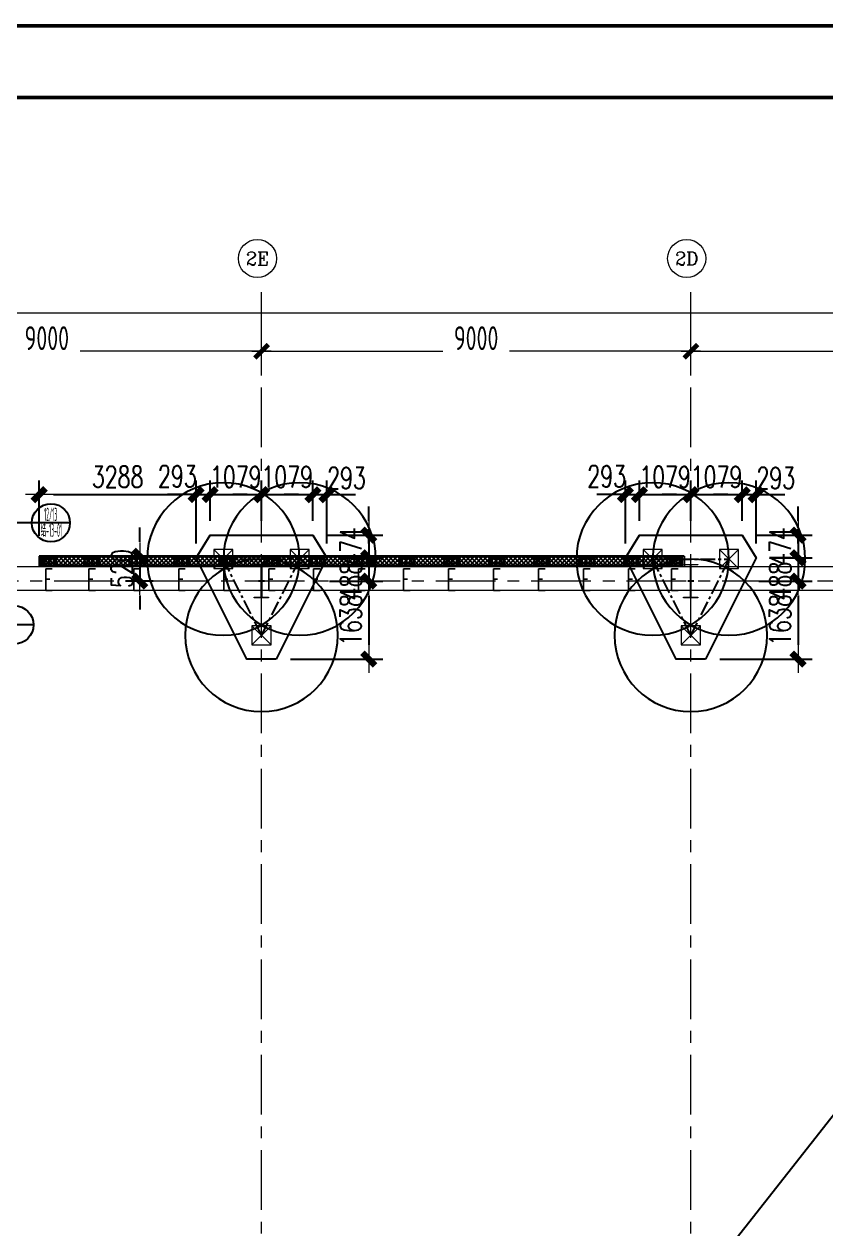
# Model space of a CAD drawing. Extents: x -1201378 to 2367219, y -619313 to 244905.
# Drawn here: x -124734 to -107927, y 4811 to 30085 of the extents above; entities that cross this region are included whole.
import ezdxf
from ezdxf.enums import TextEntityAlignment as Align

# ---------------------------------------------------------------- set-up
doc = ezdxf.new("R2010")
doc.units = 0
doc.header["$LTSCALE"] = 1000
doc.linetypes.add('CENTER', pattern=[2, 1.25, -0.25, 0.25, -0.25])
doc.layers.get('0').update_dxf_attribs({"linetype": 'CONTINUOUS'})
doc.layers.get('Defpoints').update_dxf_attribs({"linetype": 'CONTINUOUS'})
for name, color, linetype in [('0-cxFrame', 155, 'CONTINUOUS'), ('2钢材断面', 2, 'CONTINUOUS'), ('30预埋件', 30, 'CONTINUOUS'), ('40钢材投影', 40, 'CONTINUOUS'), ('ALT_CEN-0-30', 1, 'CENTER'), ('S-DOTE1', 140, 'CENTER'), ('S-HATCH1-W', 252, 'CONTINUOUS'), ('S-SS', 111, 'CONTINUOUS'), ('S-XXX', 241, 'CONTINUOUS'), ('结构轮廓线', 1, 'CONTINUOUS')]:
    doc.layers.add(name, color=color, linetype=linetype)
for name, color, linetype, lineweight in [('0-cxText', 131, 'CONTINUOUS', 25), ('S-axis', 111, 'CONTINUOUS', 0), ('S-bkl', 4, 'CONTINUOUS', 0), ('S-col', 2, 'CONTINUOUS', 0), ('S-dim', 81, 'CONTINUOUS', 0), ('S-dote', 5, 'CENTER', 0), ('S-zhuang', 1, 'CONTINUOUS', 0)]:
    doc.layers.add(name, color=color, linetype=linetype, lineweight=lineweight)
doc.styles.add('_TCH_AXIS', font='COMPLEX', dxfattribs={"bigfont": 'GBCBIG'})
doc.styles.add('cx_tuming', font='simhei.ttf')
doc.styles.add('cx_tuqian1', font='')
doc.styles.add('DHTEXT-1', font='romans.shx', dxfattribs={"width": 0.7, "bigfont": 'chinese.shx'})
doc.styles.add('HZS', font='hzs.shx', dxfattribs={"width": 0.7, "bigfont": 'hztxt.shx'})
doc.styles.add('SS1', font='tj-romans1.shx', dxfattribs={"width": 0.7, "bigfont": 'tj-hztxt1.shx'})
doc.styles.add('TSSD_Dimension', font='tssdeng.shx', dxfattribs={"width": 0.7, "bigfont": 'hztxt.shx'})
doc.styles.add('黑体', font='simhei.ttf', dxfattribs={"width": 0.8})
doc.styles.get('cx_tuqian1').set_extended_font_data('SimSun')
doc.dimstyles.new('S-150-ARCHI', dxfattribs={"dimscale": 150, "dimtxt": 3, "dimasz": 2, "dimexe": 2, "dimexo": 2, "dimgap": 1, "dimtad": 1, "dimdec": 0, "dimzin": 0, "dimdsep": 46, "dimtxsty": 'SS1', "dimblk1": 'TT', "dimblk2": 'TT', "dimsah": 1, "dimcen": 1, "dimclrd": 256, "dimclre": 256, "dimclrt": 256, "dimadec": 0, "dimazin": 0, "dimtfac": 1, "dimtdec": 0, "dimtix": 1, "dimtmove": 2, "dimatfit": 0, "dimldrblk": 'TT', "dimfxl": 2, "dimtolj": 1, "dimtzin": 0, "dimarcsym": 0})
doc.dimstyles.new('TSSD_200_200', dxfattribs={"dimtxt": 500, "dimasz": 200, "dimexe": 200, "dimexo": 500, "dimgap": 200, "dimtad": 1, "dimdec": 0, "dimzin": 0, "dimdsep": 46, "dimtxsty": 'TSSD_Dimension', "dimblk": 'ARCHTICK', "dimcen": 0, "dimdle": 200, "dimclrt": 7, "dimadec": 0, "dimazin": 0, "dimtfac": 1, "dimtdec": 0, "dimtix": 1, "dimtmove": 2, "dimatfit": 3, "dimfxl": 1, "dimtolj": 1, "dimtzin": 0, "dimarcsym": 0})

# ---------------------------------------------------------------- blocks, each defined once
blk = doc.blocks.new('_ArchTick')
at = {"color": 0, "linetype": 'ByBlock', "const_width": 0.5}
blk.add_lwpolyline([(-0.71, -0.71), (0.71, 0.71)], dxfattribs=at)
blk = doc.blocks.new('*D106')
at = {"layer": 'Defpoints', "color": 0, "transparency": 16777216}
for p in [(-119758, -176778), (-128758, -177738), (-119758, -177738)]:
    blk.add_point(p, dxfattribs=at)
at = {"layer": 'S-axis', "color": 0, "lineweight": -2, "transparency": 16777216}
for p, q in [((-128758, -177238), (-128758, -176578)), ((-119758, -177238), (-119758, -176578)), ((-128958, -176778), (-124957, -176778)), ((-119558, -176778), (-123560, -176778))]:
    blk.add_line(p, q, dxfattribs=at)
at = {"layer": 'S-axis', "color": 0, "lineweight": -2, "transparency": 16777216, "xscale": 200, "yscale": 200, "zscale": 200, "rotation": 180}
blk.add_blockref('_ArchTick', (-128758, -176778), dxfattribs=at)
at = {"layer": 'S-axis', "color": 0, "lineweight": -2, "transparency": 16777216, "xscale": 200, "yscale": 200, "zscale": 200}
blk.add_blockref('_ArchTick', (-119758, -176778), dxfattribs=at)
at = {"layer": 'S-axis', "color": 7, "transparency": 16777216, "insert": (-124258, -176503), "char_height": 500, "attachment_point": 5, "style": 'TSSD_Dimension'}
blk.add_mtext('\\A1;9000', dxfattribs=at)
blk = doc.blocks.new('*D107')
at = {"layer": 'Defpoints', "color": 0, "transparency": 16777216}
for p in [(-110758, -176778), (-119758, -177738), (-110758, -177738)]:
    blk.add_point(p, dxfattribs=at)
at = {"layer": 'S-axis', "color": 0, "lineweight": -2, "transparency": 16777216}
for p, q in [((-119758, -177238), (-119758, -176578)), ((-110758, -177238), (-110758, -176578)), ((-119958, -176778), (-115957, -176778)), ((-110558, -176778), (-114560, -176778))]:
    blk.add_line(p, q, dxfattribs=at)
at = {"layer": 'S-axis', "color": 0, "lineweight": -2, "transparency": 16777216, "xscale": 200, "yscale": 200, "zscale": 200, "rotation": 180}
blk.add_blockref('_ArchTick', (-119758, -176778), dxfattribs=at)
at = {"layer": 'S-axis', "color": 0, "lineweight": -2, "transparency": 16777216, "xscale": 200, "yscale": 200, "zscale": 200}
blk.add_blockref('_ArchTick', (-110758, -176778), dxfattribs=at)
at = {"layer": 'S-axis', "color": 7, "transparency": 16777216, "insert": (-115258, -176503), "char_height": 500, "attachment_point": 5, "style": 'TSSD_Dimension'}
blk.add_mtext('\\A1;9000', dxfattribs=at)
blk = doc.blocks.new('*D108')
at = {"layer": 'Defpoints', "color": 0, "transparency": 16777216}
for p in [(-101758, -176778), (-110758, -177738), (-101758, -177738)]:
    blk.add_point(p, dxfattribs=at)
at = {"layer": 'S-axis', "color": 0, "lineweight": -2, "transparency": 16777216}
for p, q in [((-110758, -177238), (-110758, -176578)), ((-101758, -177238), (-101758, -176578)), ((-110958, -176778), (-106957, -176778)), ((-101558, -176778), (-105560, -176778))]:
    blk.add_line(p, q, dxfattribs=at)
at = {"layer": 'S-axis', "color": 0, "lineweight": -2, "transparency": 16777216, "xscale": 200, "yscale": 200, "zscale": 200, "rotation": 180}
blk.add_blockref('_ArchTick', (-110758, -176778), dxfattribs=at)
at = {"layer": 'S-axis', "color": 0, "lineweight": -2, "transparency": 16777216, "xscale": 200, "yscale": 200, "zscale": 200}
blk.add_blockref('_ArchTick', (-101758, -176778), dxfattribs=at)
at = {"layer": 'S-axis', "color": 7, "transparency": 16777216, "insert": (-106258, -176503), "char_height": 500, "attachment_point": 5, "style": 'TSSD_Dimension'}
blk.add_mtext('\\A1;9000', dxfattribs=at)
blk = doc.blocks.new('*D112')
at = {"layer": 'Defpoints', "color": 0, "transparency": 16777216}
for p in [(-82958, -175978), (-240958, -177638), (-82958, -177638)]:
    blk.add_point(p, dxfattribs=at)
at = {"layer": 'S-axis', "color": 0, "lineweight": -2, "transparency": 16777216}
for p, q in [((-240958, -177138), (-240958, -175778)), ((-82958, -177138), (-82958, -175778)), ((-241158, -175978), (-162899, -175978)), ((-82758, -175978), (-161018, -175978))]:
    blk.add_line(p, q, dxfattribs=at)
at = {"layer": 'S-axis', "color": 0, "lineweight": -2, "transparency": 16777216, "xscale": 200, "yscale": 200, "zscale": 200, "rotation": 180}
blk.add_blockref('_ArchTick', (-240958, -175978), dxfattribs=at)
at = {"layer": 'S-axis', "color": 0, "lineweight": -2, "transparency": 16777216, "xscale": 200, "yscale": 200, "zscale": 200}
blk.add_blockref('_ArchTick', (-82958, -175978), dxfattribs=at)
at = {"layer": 'S-axis', "color": 7, "transparency": 16777216, "insert": (-161958, -175703), "char_height": 500, "attachment_point": 5, "style": 'TSSD_Dimension'}
blk.add_mtext('\\A1;158000', dxfattribs=at)
blk = doc.blocks.new('nt66')
at = {"layer": 'S-col'}
blk.add_lwpolyline([(-195790, 766820), (-195490, 766820), (-195490, 766808), (-195636, 766808), (-195636, 766132), (-195490, 766132), (-195490, 766120), (-195790, 766120), (-195790, 766132), (-195644, 766132), (-195644, 766808), (-195790, 766808)], close=True, dxfattribs=at)
blk = doc.blocks.new('33333')
for p in [(30786, -43900), (39786, -43900)]:
    blk.add_blockref('nt66', p)
blk = doc.blocks.new('S-ZHUANG-400')
at = {"layer": 'S-zhuang'}
for p, q in [((200, -200), (-200, 200)), ((-200, -200), (200, 200))]:
    blk.add_line(p, q, dxfattribs=at)
blk.add_lwpolyline([(-200, 200), (200, 200), (200, -200), (-200, -200)], close=True, dxfattribs=at)
blk = doc.blocks.new('CT3')
at = {"layer": 'Defpoints'}
for centre in [(-101758, -256416), (-102558, -258016), (-100958, -258016)]:
    blk.add_circle(centre, 1600, dxfattribs=at)
at = {"layer": 'S-DOTE1', "ltscale": 0.25}
for p, q in [((-101758, -257494), (-101758, -257614)), ((-101698, -257554), (-101818, -257554))]:
    blk.add_line(p, q, dxfattribs=at)
at = {"layer": 'S-DOTE1', "linetype": 'CENTER', "ltscale": 0.25}
blk.add_lwpolyline([(-100958, -258016), (-101758, -256416), (-102558, -258016)], close=True, dxfattribs=at)
at = {"layer": 'S-HATCH1-W'}
blk.add_lwpolyline([(-101449, -255916), (-102067, -255916), (-103130, -258042), (-102837, -258516), (-100680, -258516), (-100387, -258042)], close=True, dxfattribs=at)
at = {"layer": 'S-zhuang', "rotation": 90.00000000000001}
for p in [(-101758, -256416), (-102558, -258016), (-100958, -258016)]:
    blk.add_blockref('S-ZHUANG-400', p, dxfattribs=at)
blk = doc.blocks.new('TK22.A0 L(Dragon)')
at = {"layer": '0-cxFrame', "color": 7, "const_width": 0.5}
blk.add_lwpolyline([(0, 0), (-1486, 0), (-1486, 841), (0, 841)], close=True, dxfattribs=at)
at = {"layer": '0-cxFrame', "const_width": 0.5}
blk.add_lwpolyline([(-80, 10), (-1466, 10), (-1466, 831), (-80, 831)], close=True, dxfattribs=at)
at = {"style": '黑体', "flags": 4}
blk.add_attdef('图幅', text='', height=3.3, dxfattribs=at).set_placement((-40, 3), align=Align.RIGHT)
at = {"layer": '0-cxText', "flags": 4}
for tag, height, style, p in [('建设单位', 3.5, 'cx_tuming', (-45, 240)), ('项目名称', 3.5, 'cx_tuming', (-45, 210)), ('子项名称', 3.5, 'cx_tuming', (-45, 180)), ('工程编号', 3.3, 'cx_tuqian1', (-35, 165)), ('图名1', 3.5, 'cx_tuming', (-45, 87)), ('图名2', 3.5, 'cx_tuming', (-45, 79)), ('图名3', 3.5, 'cx_tuming', (-45, 71)), ('出图日期', 3.3, 'cx_tuqian1', (-39, 60)), ('专业', 3.3, 'cx_tuqian1', (-55, 52)), ('图号', 3.3, 'cx_tuqian1', (-55, 44)), ('版次', 3.3, 'cx_tuqian1', (-20, 44))]:
    blk.add_attdef(tag, text='', height=height, dxfattribs=dict(at, style=style)).set_placement(p, align=Align.MIDDLE)
at = {"layer": 'Defpoints', "color": 6, "flags": 4}
for tag, height, style, p in [('tufu', 3.3, '黑体', (-12, 12)), ('dwfname', 4, 'cx_tuqian1', (-80, 3))]:
    blk.add_attdef(tag, text='', height=height, dxfattribs=dict(at, style=style)).set_placement(p, align=Align.RIGHT)
blk = doc.blocks.new('TT')
blk.add_line((-0.969, 0), (0.969, 0))
at = {"const_width": 0.45}
blk.add_lwpolyline([(-0.442, -0.442), (0.442, 0.442)], dxfattribs=at)
blk = doc.blocks.new('*D2138')
at = {"layer": 'Defpoints', "color": 0, "transparency": 16777216}
for p in [(-120837, 20214), (-120837, 19364), (-121130, 18889)]:
    blk.add_point(p, dxfattribs=at)
at = {"layer": 'S-dim', "lineweight": -2, "transparency": 16777216}
for p, q in [((-121130, 19189), (-121130, 20514)), ((-120837, 19664), (-120837, 20514)), ((-121430, 20214), (-121730, 20214)), ((-121130, 20214), (-120837, 20214)), ((-120537, 20214), (-120237, 20214))]:
    blk.add_line(p, q, dxfattribs=at)
at = {"layer": 'S-dim', "lineweight": -2, "transparency": 16777216, "xscale": 300, "yscale": 300, "zscale": 300}
blk.add_blockref('TT', (-121130, 20214), dxfattribs=at)
at = {"layer": 'S-dim', "lineweight": -2, "transparency": 16777216, "xscale": 300, "yscale": 300, "zscale": 300, "rotation": 180}
blk.add_blockref('TT', (-120837, 20214), dxfattribs=at)
at = {"layer": 'S-dim', "transparency": 16777216, "insert": (-121522, 20598), "char_height": 450, "attachment_point": 5, "style": 'SS1'}
blk.add_mtext('\\A1;293', dxfattribs=at)
blk = doc.blocks.new('*D2139')
at = {"layer": 'Defpoints', "color": 0, "transparency": 16777216}
for p in [(-119758, 20214), (-120837, 19364), (-119758, 19364)]:
    blk.add_point(p, dxfattribs=at)
at = {"layer": 'S-dim', "lineweight": -2, "transparency": 16777216}
for p, q in [((-120837, 19664), (-120837, 20514)), ((-119758, 19664), (-119758, 20514)), ((-121137, 20214), (-121437, 20214)), ((-120837, 20214), (-119758, 20214)), ((-119458, 20214), (-119158, 20214))]:
    blk.add_line(p, q, dxfattribs=at)
at = {"layer": 'S-dim', "lineweight": -2, "transparency": 16777216, "xscale": 300, "yscale": 300, "zscale": 300}
blk.add_blockref('TT', (-120837, 20214), dxfattribs=at)
at = {"layer": 'S-dim', "lineweight": -2, "transparency": 16777216, "xscale": 300, "yscale": 300, "zscale": 300, "rotation": 180}
blk.add_blockref('TT', (-119758, 20214), dxfattribs=at)
at = {"layer": 'S-dim', "transparency": 16777216, "insert": (-120298, 20589), "char_height": 450, "attachment_point": 5, "style": 'SS1'}
blk.add_mtext('\\A1;1079', dxfattribs=at)
blk = doc.blocks.new('*D2140')
at = {"layer": 'Defpoints', "color": 0, "transparency": 16777216}
for p in [(-118680, 20214), (-119758, 19364), (-118680, 19364)]:
    blk.add_point(p, dxfattribs=at)
at = {"layer": 'S-dim', "lineweight": -2, "transparency": 16777216}
for p, q in [((-119758, 19664), (-119758, 20514)), ((-118680, 19664), (-118680, 20514)), ((-120058, 20214), (-120358, 20214)), ((-119758, 20214), (-118680, 20214)), ((-118380, 20214), (-118080, 20214))]:
    blk.add_line(p, q, dxfattribs=at)
at = {"layer": 'S-dim', "lineweight": -2, "transparency": 16777216, "xscale": 300, "yscale": 300, "zscale": 300}
blk.add_blockref('TT', (-119758, 20214), dxfattribs=at)
at = {"layer": 'S-dim', "lineweight": -2, "transparency": 16777216, "xscale": 300, "yscale": 300, "zscale": 300, "rotation": 180}
blk.add_blockref('TT', (-118680, 20214), dxfattribs=at)
at = {"layer": 'S-dim', "transparency": 16777216, "insert": (-119219, 20589), "char_height": 450, "attachment_point": 5, "style": 'SS1'}
blk.add_mtext('\\A1;1079', dxfattribs=at)
blk = doc.blocks.new('*D2141')
at = {"layer": 'Defpoints', "color": 0, "transparency": 16777216}
for p in [(-118387, 20214), (-118680, 19364), (-118387, 18889)]:
    blk.add_point(p, dxfattribs=at)
at = {"layer": 'S-dim', "lineweight": -2, "transparency": 16777216}
for p, q in [((-118680, 19664), (-118680, 20514)), ((-118387, 19189), (-118387, 20514)), ((-118980, 20214), (-119280, 20214)), ((-118680, 20214), (-118387, 20214)), ((-118087, 20214), (-117787, 20214))]:
    blk.add_line(p, q, dxfattribs=at)
at = {"layer": 'S-dim', "lineweight": -2, "transparency": 16777216, "xscale": 300, "yscale": 300, "zscale": 300}
blk.add_blockref('TT', (-118680, 20214), dxfattribs=at)
at = {"layer": 'S-dim', "lineweight": -2, "transparency": 16777216, "xscale": 300, "yscale": 300, "zscale": 300, "rotation": 180}
blk.add_blockref('TT', (-118387, 20214), dxfattribs=at)
at = {"layer": 'S-dim', "transparency": 16777216, "insert": (-117976, 20564), "char_height": 450, "attachment_point": 5, "style": 'SS1'}
blk.add_mtext('\\A1;293', dxfattribs=at)
blk = doc.blocks.new('*D2142')
at = {"layer": 'Defpoints', "color": 0, "transparency": 16777216}
for p in [(-118680, 19364), (-118387, 18889), (-117511, 18889)]:
    blk.add_point(p, dxfattribs=at)
at = {"layer": 'S-dim', "lineweight": -2, "transparency": 16777216}
for p, q in [((-117511, 19664), (-117511, 19964)), ((-118380, 19364), (-117211, 19364)), ((-117511, 19364), (-117511, 18889)), ((-118087, 18889), (-117211, 18889)), ((-117511, 18589), (-117511, 18289))]:
    blk.add_line(p, q, dxfattribs=at)
at = {"layer": 'S-dim', "lineweight": -2, "transparency": 16777216, "xscale": 300, "yscale": 300, "zscale": 300}
for p, rotation in [((-117511, 19364), 270), ((-117511, 18889), 90)]:
    blk.add_blockref('TT', p, dxfattribs=dict(at, rotation=rotation))
at = {"layer": 'S-dim', "transparency": 16777216, "insert": (-117886, 19127), "char_height": 450, "attachment_point": 5, "rotation": 90, "style": 'SS1'}
blk.add_mtext('\\A1;474', dxfattribs=at)
blk = doc.blocks.new('*D2143')
at = {"layer": 'Defpoints', "color": 0, "transparency": 16777216}
for p in [(-118387, 18889), (-118630, 18402), (-117511, 18402)]:
    blk.add_point(p, dxfattribs=at)
at = {"layer": 'S-dim', "lineweight": -2, "transparency": 16777216}
for p, q in [((-117511, 19189), (-117511, 19489)), ((-118087, 18889), (-117211, 18889)), ((-117511, 18889), (-117511, 18402)), ((-118330, 18402), (-117211, 18402)), ((-117511, 18102), (-117511, 17802))]:
    blk.add_line(p, q, dxfattribs=at)
at = {"layer": 'S-dim', "lineweight": -2, "transparency": 16777216, "xscale": 300, "yscale": 300, "zscale": 300}
for p, rotation in [((-117511, 18889), 270), ((-117511, 18402), 90)]:
    blk.add_blockref('TT', p, dxfattribs=dict(at, rotation=rotation))
at = {"layer": 'S-dim', "transparency": 16777216, "insert": (-117886, 18402), "char_height": 450, "attachment_point": 5, "rotation": 90, "style": 'SS1'}
blk.add_mtext('\\A1;488', dxfattribs=at)
blk = doc.blocks.new('*D2144')
at = {"layer": 'Defpoints', "color": 0, "transparency": 16777216}
for p in [(-118630, 18402), (-119449, 16764), (-117511, 16764)]:
    blk.add_point(p, dxfattribs=at)
at = {"layer": 'S-dim', "lineweight": -2, "transparency": 16777216}
for p, q in [((-118330, 18402), (-117211, 18402)), ((-117511, 18102), (-117511, 17064)), ((-119149, 16764), (-117211, 16764))]:
    blk.add_line(p, q, dxfattribs=at)
at = {"layer": 'S-dim', "lineweight": -2, "transparency": 16777216, "xscale": 300, "yscale": 300, "zscale": 300}
for p, rotation in [((-117511, 18402), 90), ((-117511, 16764), 270)]:
    blk.add_blockref('TT', p, dxfattribs=dict(at, rotation=rotation))
at = {"layer": 'S-dim', "transparency": 16777216, "insert": (-117886, 17583), "char_height": 450, "attachment_point": 5, "rotation": 90, "style": 'SS1'}
blk.add_mtext('\\A1;1638', dxfattribs=at)
blk = doc.blocks.new('*D2145')
at = {"layer": 'Defpoints', "color": 0, "transparency": 16777216}
for p in [(-111837, 20214), (-111837, 19364), (-112130, 18889)]:
    blk.add_point(p, dxfattribs=at)
at = {"layer": 'S-dim', "lineweight": -2, "transparency": 16777216}
for p, q in [((-112130, 19189), (-112130, 20514)), ((-111837, 19664), (-111837, 20514)), ((-112430, 20214), (-112730, 20214)), ((-112130, 20214), (-111837, 20214)), ((-111537, 20214), (-111237, 20214))]:
    blk.add_line(p, q, dxfattribs=at)
at = {"layer": 'S-dim', "lineweight": -2, "transparency": 16777216, "xscale": 300, "yscale": 300, "zscale": 300}
blk.add_blockref('TT', (-112130, 20214), dxfattribs=at)
at = {"layer": 'S-dim', "lineweight": -2, "transparency": 16777216, "xscale": 300, "yscale": 300, "zscale": 300, "rotation": 180}
blk.add_blockref('TT', (-111837, 20214), dxfattribs=at)
at = {"layer": 'S-dim', "transparency": 16777216, "insert": (-112522, 20598), "char_height": 450, "attachment_point": 5, "style": 'SS1'}
blk.add_mtext('\\A1;293', dxfattribs=at)
blk = doc.blocks.new('*D2146')
at = {"layer": 'Defpoints', "color": 0, "transparency": 16777216}
for p in [(-110758, 20214), (-111837, 19364), (-110758, 19364)]:
    blk.add_point(p, dxfattribs=at)
at = {"layer": 'S-dim', "lineweight": -2, "transparency": 16777216}
for p, q in [((-111837, 19664), (-111837, 20514)), ((-110758, 19664), (-110758, 20514)), ((-112137, 20214), (-112437, 20214)), ((-111837, 20214), (-110758, 20214)), ((-110458, 20214), (-110158, 20214))]:
    blk.add_line(p, q, dxfattribs=at)
at = {"layer": 'S-dim', "lineweight": -2, "transparency": 16777216, "xscale": 300, "yscale": 300, "zscale": 300}
blk.add_blockref('TT', (-111837, 20214), dxfattribs=at)
at = {"layer": 'S-dim', "lineweight": -2, "transparency": 16777216, "xscale": 300, "yscale": 300, "zscale": 300, "rotation": 180}
blk.add_blockref('TT', (-110758, 20214), dxfattribs=at)
at = {"layer": 'S-dim', "transparency": 16777216, "insert": (-111298, 20589), "char_height": 450, "attachment_point": 5, "style": 'SS1'}
blk.add_mtext('\\A1;1079', dxfattribs=at)
blk = doc.blocks.new('*D2147')
at = {"layer": 'Defpoints', "color": 0, "transparency": 16777216}
for p in [(-109680, 20214), (-110758, 19364), (-109680, 19364)]:
    blk.add_point(p, dxfattribs=at)
at = {"layer": 'S-dim', "lineweight": -2, "transparency": 16777216}
for p, q in [((-110758, 19664), (-110758, 20514)), ((-109680, 19664), (-109680, 20514)), ((-111058, 20214), (-111358, 20214)), ((-110758, 20214), (-109680, 20214)), ((-109380, 20214), (-109080, 20214))]:
    blk.add_line(p, q, dxfattribs=at)
at = {"layer": 'S-dim', "lineweight": -2, "transparency": 16777216, "xscale": 300, "yscale": 300, "zscale": 300}
blk.add_blockref('TT', (-110758, 20214), dxfattribs=at)
at = {"layer": 'S-dim', "lineweight": -2, "transparency": 16777216, "xscale": 300, "yscale": 300, "zscale": 300, "rotation": 180}
blk.add_blockref('TT', (-109680, 20214), dxfattribs=at)
at = {"layer": 'S-dim', "transparency": 16777216, "insert": (-110219, 20589), "char_height": 450, "attachment_point": 5, "style": 'SS1'}
blk.add_mtext('\\A1;1079', dxfattribs=at)
blk = doc.blocks.new('*D2148')
at = {"layer": 'Defpoints', "color": 0, "transparency": 16777216}
for p in [(-109387, 20214), (-109680, 19364), (-109387, 18889)]:
    blk.add_point(p, dxfattribs=at)
at = {"layer": 'S-dim', "lineweight": -2, "transparency": 16777216}
for p, q in [((-109680, 19664), (-109680, 20514)), ((-109387, 19189), (-109387, 20514)), ((-109980, 20214), (-110280, 20214)), ((-109680, 20214), (-109387, 20214)), ((-109087, 20214), (-108787, 20214))]:
    blk.add_line(p, q, dxfattribs=at)
at = {"layer": 'S-dim', "lineweight": -2, "transparency": 16777216, "xscale": 300, "yscale": 300, "zscale": 300}
blk.add_blockref('TT', (-109680, 20214), dxfattribs=at)
at = {"layer": 'S-dim', "lineweight": -2, "transparency": 16777216, "xscale": 300, "yscale": 300, "zscale": 300, "rotation": 180}
blk.add_blockref('TT', (-109387, 20214), dxfattribs=at)
at = {"layer": 'S-dim', "transparency": 16777216, "insert": (-108976, 20564), "char_height": 450, "attachment_point": 5, "style": 'SS1'}
blk.add_mtext('\\A1;293', dxfattribs=at)
blk = doc.blocks.new('*D2149')
at = {"layer": 'Defpoints', "color": 0, "transparency": 16777216}
for p in [(-109680, 19364), (-109387, 18889), (-108511, 18889)]:
    blk.add_point(p, dxfattribs=at)
at = {"layer": 'S-dim', "lineweight": -2, "transparency": 16777216}
for p, q in [((-108511, 19664), (-108511, 19964)), ((-109380, 19364), (-108211, 19364)), ((-108511, 19364), (-108511, 18889)), ((-109087, 18889), (-108211, 18889)), ((-108511, 18589), (-108511, 18289))]:
    blk.add_line(p, q, dxfattribs=at)
at = {"layer": 'S-dim', "lineweight": -2, "transparency": 16777216, "xscale": 300, "yscale": 300, "zscale": 300}
for p, rotation in [((-108511, 19364), 270), ((-108511, 18889), 90)]:
    blk.add_blockref('TT', p, dxfattribs=dict(at, rotation=rotation))
at = {"layer": 'S-dim', "transparency": 16777216, "insert": (-108886, 19127), "char_height": 450, "attachment_point": 5, "rotation": 90, "style": 'SS1'}
blk.add_mtext('\\A1;474', dxfattribs=at)
blk = doc.blocks.new('*D2150')
at = {"layer": 'Defpoints', "color": 0, "transparency": 16777216}
for p in [(-109387, 18889), (-109630, 18402), (-108511, 18402)]:
    blk.add_point(p, dxfattribs=at)
at = {"layer": 'S-dim', "lineweight": -2, "transparency": 16777216}
for p, q in [((-108511, 19189), (-108511, 19489)), ((-109087, 18889), (-108211, 18889)), ((-108511, 18889), (-108511, 18402)), ((-109330, 18402), (-108211, 18402)), ((-108511, 18102), (-108511, 17802))]:
    blk.add_line(p, q, dxfattribs=at)
at = {"layer": 'S-dim', "lineweight": -2, "transparency": 16777216, "xscale": 300, "yscale": 300, "zscale": 300}
for p, rotation in [((-108511, 18889), 270), ((-108511, 18402), 90)]:
    blk.add_blockref('TT', p, dxfattribs=dict(at, rotation=rotation))
at = {"layer": 'S-dim', "transparency": 16777216, "insert": (-108886, 18402), "char_height": 450, "attachment_point": 5, "rotation": 90, "style": 'SS1'}
blk.add_mtext('\\A1;488', dxfattribs=at)
blk = doc.blocks.new('*D2151')
at = {"layer": 'Defpoints', "color": 0, "transparency": 16777216}
for p in [(-109630, 18402), (-110449, 16764), (-108511, 16764)]:
    blk.add_point(p, dxfattribs=at)
at = {"layer": 'S-dim', "lineweight": -2, "transparency": 16777216}
for p, q in [((-109330, 18402), (-108211, 18402)), ((-108511, 18102), (-108511, 17064)), ((-110149, 16764), (-108211, 16764))]:
    blk.add_line(p, q, dxfattribs=at)
at = {"layer": 'S-dim', "lineweight": -2, "transparency": 16777216, "xscale": 300, "yscale": 300, "zscale": 300}
for p, rotation in [((-108511, 18402), 90), ((-108511, 16764), 270)]:
    blk.add_blockref('TT', p, dxfattribs=dict(at, rotation=rotation))
at = {"layer": 'S-dim', "transparency": 16777216, "insert": (-108886, 17583), "char_height": 450, "attachment_point": 5, "rotation": 90, "style": 'SS1'}
blk.add_mtext('\\A1;1638', dxfattribs=at)
blk = doc.blocks.new('*D6544')
at = {"layer": 'Defpoints', "color": 0, "transparency": 16777216}
for p in [(-121130, 20214), (-124418, 19052), (-121130, 18889)]:
    blk.add_point(p, dxfattribs=at)
at = {"layer": 'S-dim', "lineweight": -2, "transparency": 16777216}
for p, q in [((-124418, 19352), (-124418, 20514)), ((-121130, 19189), (-121130, 20514)), ((-124118, 20214), (-121430, 20214))]:
    blk.add_line(p, q, dxfattribs=at)
at = {"layer": 'S-dim', "lineweight": -2, "transparency": 16777216, "xscale": 300, "yscale": 300, "zscale": 300, "rotation": 180}
blk.add_blockref('TT', (-124418, 20214), dxfattribs=at)
at = {"layer": 'S-dim', "lineweight": -2, "transparency": 16777216, "xscale": 300, "yscale": 300, "zscale": 300}
blk.add_blockref('TT', (-121130, 20214), dxfattribs=at)
at = {"layer": 'S-dim', "transparency": 16777216, "insert": (-122774, 20589), "char_height": 450, "attachment_point": 5, "style": 'SS1'}
blk.add_mtext('\\A1;3288', dxfattribs=at)
blk = doc.blocks.new('*D6545')
at = {"layer": 'Defpoints', "color": 0, "transparency": 16777216}
for p in [(-121730, 18922), (-122309, 18402), (-121730, 18402)]:
    blk.add_point(p, dxfattribs=at)
at = {"layer": 'S-dim', "lineweight": -2, "transparency": 16777216}
for p, q in [((-122309, 19222), (-122309, 19522)), ((-122030, 18922), (-122609, 18922)), ((-122309, 18922), (-122309, 18402)), ((-122030, 18402), (-122609, 18402)), ((-122309, 18102), (-122309, 17802))]:
    blk.add_line(p, q, dxfattribs=at)
at = {"layer": 'S-dim', "lineweight": -2, "transparency": 16777216, "xscale": 300, "yscale": 300, "zscale": 300}
for p, rotation in [((-122309, 18922), 270), ((-122309, 18402), 90)]:
    blk.add_blockref('TT', p, dxfattribs=dict(at, rotation=rotation))
at = {"layer": 'S-dim', "transparency": 16777216, "insert": (-122684, 18662), "char_height": 450, "attachment_point": 5, "rotation": 90, "style": 'SS1'}
blk.add_mtext('\\A1;520', dxfattribs=at)
blk = doc.blocks.new('2号一层翻口')
at = {"layer": '结构轮廓线', "color": 1, "ltscale": 500}
for p, q in [((-110898, 518922), (-124418, 518922)), ((-124418, 518922), (-124418, 518702)), ((-110898, 518922), (-110898, 518690))]:
    blk.add_line(p, q, dxfattribs=at)
blk = doc.blocks.new('20250902145151')
at = {"layer": '2钢材断面'}
for p, q in [((150, 100), (-150, 100)), ((-150, 100), (-150, -100)), ((150, -100), (150, 100)), ((-150, -100), (150, -100))]:
    blk.add_line(p, q, dxfattribs=at)
at = {"layer": '40钢材投影'}
for centre, radius in [((-100, 50), 10), ((-100, 50), 5), ((0, 50), 10), ((0, 50), 5), ((100, 50), 10), ((100, 50), 5), ((-100, -50), 10), ((-100, -50), 5), ((0, -50), 10), ((0, -50), 5), ((100, -50), 10), ((100, -50), 5)]:
    blk.add_circle(centre, radius, dxfattribs=at)
at = {"layer": 'ALT_CEN-0-30', "ltscale": 20}
for p, q in [((-150, 50), (150, 50)), ((-100, 100), (-100, -100)), ((0, 100), (0, -100)), ((100, 100), (100, -100)), ((-150, -50), (150, -50))]:
    blk.add_line(p, q, dxfattribs=at)
blk = doc.blocks.new('20250912153858')
at = {"ltscale": 50}
blk.add_blockref('20250902145151', (0, 100), dxfattribs=at)
at = {"layer": '30预埋件', "style": 'DHTEXT-1', "text_generation_flag": 6, "width": 0.55}
blk.add_attdef('B', (105, -65), '', height=450, dxfattribs=at)
blk = doc.blocks.new('2#轴网')
at = {"layer": 'S-axis'}
for centre in [(-119843.4, -174832), (-110843.4, -174832)]:
    blk.add_circle(centre, 400, dxfattribs=at)
at = {"layer": 'S-dote'}
for p, q in [((-119758.5, -270787), (-119758.5, -175298.2)), ((-110758.5, -270787), (-110758.5, -175298.2)), ((-74854.3, -181598.2), (-251154.3, -181598.2))]:
    blk.add_line(p, q, dxfattribs=at)
at = {"layer": 'S-axis', "style": '_TCH_AXIS'}
for s, height, p, p2 in [('2E', 282.17, (-120085.2, -174973.1), (-119601.5, -174973.1)), ('2D', 276.42, (-111086.9, -174970.3), (-110599.9, -174970.3))]:
    blk.add_text(s, height=height, dxfattribs=at).set_placement(p, p2, align=Align.FIT)
at = {"layer": 'S-axis'}
for base, p1, p2, picture, middle in [((-82958.5, -175978.2), (-240958.5, -177638.2), (-82958.5, -177638.2), '*D112', (-161958.5, -175703.2)), ((-119758.5, -176778.2), (-128758.5, -177738.2), (-119758.5, -177738.2), '*D106', (-124258.5, -176503.2)), ((-110758.5, -176778.2), (-119758.5, -177738.2), (-110758.5, -177738.2), '*D107', (-115258.5, -176503.2)), ((-101758.5, -176778.2), (-110758.5, -177738.2), (-101758.5, -177738.2), '*D108', (-106258.5, -176503.2))]:
    dim = blk.add_linear_dim(base=base, p1=p1, p2=p2, angle=0, dimstyle='TSSD_200_200', dxfattribs=at)
    dim.commit()
    dim.dimension.update_dxf_attribs({"geometry": picture, "text_midpoint": middle, "dimtype": 161})

msp = doc.modelspace()

# ---------------------------------------------------------------- hatches: boundary and pattern name
at = {"layer": 'S-HATCH1-W'}
h = msp.add_hatch(dxfattribs=at)
h.set_pattern_fill('ANSI37', color=256, scale=20)
h.set_pattern_definition([(45, (108000, 274540.09), (-44.901281, 44.901281), []), (135, (108000, 274540.09), (-44.901281, -44.901281), [])])
h.paths.add_polyline_path([(-110948.5, 18721.8), (-110948.5, 18921.8), (-124368.5, 18921.8), (-124368.5, 18721.8)])

# ---------------------------------------------------------------- linework, layer by layer
at = {"layer": 'Defpoints', "color": 1}
msp.add_line((-214519.2, -128743.1), (-99008.5, 18363.8), dxfattribs=at)
at = {"layer": 'S-bkl'}
for p, q in [((-83754.5, 18701.8), (-219244.8, 18701.8)), ((-83754.5, 18201.8), (-218937.8, 18201.8))]:
    msp.add_line(p, q, dxfattribs=at)
at = {"layer": 'S-HATCH1-W'}
msp.add_lwpolyline([(-124368.5, 18921.8), (-110948.5, 18921.8), (-110948.5, 18721.8), (-124368.5, 18721.8)], close=True, dxfattribs=at)
at = {"layer": 'S-XXX'}
for p, q in [((-123772.6, 19622.7), (-124980.6, 19622.7)), ((-124535.7, 17482.8), (-125743.7, 17482.8))]:
    msp.add_line(p, q, dxfattribs=at)
for centre in [(-124172.6, 19622.7), (-124935.7, 17482.8)]:
    msp.add_circle(centre, 400, dxfattribs=at)

# ---------------------------------------------------------------- block references
at = {"layer": '0-cxFrame', "xscale": 150, "yscale": 150, "zscale": 150}
msp.add_blockref('TK22.A0 L(Dragon)', (-50573.1, -96102.2), dxfattribs=at)
at = {"layer": 'S-axis'}
msp.add_blockref('2#轴网', (0, 200000), dxfattribs=at)
at = {"layer": 'S-col'}
msp.add_blockref('33333', (45095.7, -704168.2), dxfattribs=at)
at = {"layer": 'S-SS'}
msp.add_blockref('2号一层翻口', (0, -500000), dxfattribs=at)
at = {"layer": 'S-zhuang', "xscale": -1, "rotation": 180}
for p in [(-18000, -239152.4), (-9000, -239152.4)]:
    msp.add_blockref('CT3', p, dxfattribs=at)
at = {"layer": '结构轮廓线', "ltscale": 500}
ref = msp.add_blockref('20250912153858', (-124218.5, 18721.8), dxfattribs=dict(at, xscale=-1))
ref.add_attrib('B', 'E', (-124323.9, 18206.9), dxfattribs={"layer": '30预埋件', "height": 450, "rotation": 180, "style": 'DHTEXT-1', "text_generation_flag": 6, "width": 0.55})
ref = msp.add_blockref('20250912153858', (-123315.6, 18721.8), dxfattribs=dict(at, xscale=-1))
ref.add_attrib('B', 'E', (-123421.1, 18206.9), dxfattribs={"layer": '30预埋件', "height": 450, "rotation": 180, "style": 'DHTEXT-1', "text_generation_flag": 6, "width": 0.55})
ref = msp.add_blockref('20250912153858', (-122372.7, 18721.8), dxfattribs=dict(at, xscale=-1))
ref.add_attrib('B', 'E', (-122478.2, 18206.9), dxfattribs={"layer": '30预埋件', "height": 450, "rotation": 180, "style": 'DHTEXT-1', "text_generation_flag": 6, "width": 0.55})
ref = msp.add_blockref('20250912153858', (-121429.9, 18721.8), dxfattribs=dict(at, xscale=-1))
ref.add_attrib('B', 'E', (-121535.3, 18206.9), dxfattribs={"layer": '30预埋件', "height": 450, "rotation": 180, "style": 'DHTEXT-1', "text_generation_flag": 6, "width": 0.55})
ref = msp.add_blockref('20250912153858', (-120487, 18721.8), dxfattribs=dict(at, xscale=-1))
ref.add_attrib('B', 'E', (-120592.5, 18206.9), dxfattribs={"layer": '30预埋件', "height": 450, "rotation": 180, "style": 'DHTEXT-1', "text_generation_flag": 6, "width": 0.55})
ref = msp.add_blockref('20250912153858', (-119544.2, 18721.8), dxfattribs=dict(at, xscale=-1))
ref.add_attrib('B', 'E', (-119649.6, 18206.9), dxfattribs={"layer": '30预埋件', "height": 450, "rotation": 180, "style": 'DHTEXT-1', "text_generation_flag": 6, "width": 0.55})
ref = msp.add_blockref('20250912153858', (-118601.3, 18721.8), dxfattribs=dict(at, xscale=-1))
ref.add_attrib('B', 'E', (-118706.8, 18206.9), dxfattribs={"layer": '30预埋件', "height": 450, "rotation": 180, "style": 'DHTEXT-1', "text_generation_flag": 6, "width": 0.55})
ref = msp.add_blockref('20250912153858', (-117658.5, 18721.8), dxfattribs=dict(at, xscale=-1))
ref.add_attrib('B', 'E', (-117763.9, 18206.9), dxfattribs={"layer": '30预埋件', "height": 450, "rotation": 180, "style": 'DHTEXT-1', "text_generation_flag": 6, "width": 0.55})
ref = msp.add_blockref('20250912153858', (-116715.6, 18721.8), dxfattribs=dict(at, xscale=-1))
ref.add_attrib('B', 'E', (-116821.1, 18206.9), dxfattribs={"layer": '30预埋件', "height": 450, "rotation": 180, "style": 'DHTEXT-1', "text_generation_flag": 6, "width": 0.55})
ref = msp.add_blockref('20250912153858', (-115772.7, 18721.8), dxfattribs=dict(at, xscale=-1))
ref.add_attrib('B', 'E', (-115878.2, 18206.9), dxfattribs={"layer": '30预埋件', "height": 450, "rotation": 180, "style": 'DHTEXT-1', "text_generation_flag": 6, "width": 0.55})
ref = msp.add_blockref('20250912153858', (-114829.9, 18721.8), dxfattribs=dict(at, xscale=-1))
ref.add_attrib('B', 'E', (-114935.3, 18206.9), dxfattribs={"layer": '30预埋件', "height": 450, "rotation": 180, "style": 'DHTEXT-1', "text_generation_flag": 6, "width": 0.55})
ref = msp.add_blockref('20250912153858', (-113887, 18721.8), dxfattribs=dict(at, xscale=-1))
ref.add_attrib('B', 'E', (-113992.5, 18206.9), dxfattribs={"layer": '30预埋件', "height": 450, "rotation": 180, "style": 'DHTEXT-1', "text_generation_flag": 6, "width": 0.55})
ref = msp.add_blockref('20250912153858', (-112944.2, 18721.8), dxfattribs=dict(at, xscale=-1))
ref.add_attrib('B', 'E', (-113049.6, 18206.9), dxfattribs={"layer": '30预埋件', "height": 450, "rotation": 180, "style": 'DHTEXT-1', "text_generation_flag": 6, "width": 0.55})
ref = msp.add_blockref('20250912153858', (-112001.3, 18721.8), dxfattribs=dict(at, xscale=-1))
ref.add_attrib('B', 'E', (-112106.8, 18206.9), dxfattribs={"layer": '30预埋件', "height": 450, "rotation": 180, "style": 'DHTEXT-1', "text_generation_flag": 6, "width": 0.55})
ref = msp.add_blockref('20250912153858', (-111098.5, 18721.8), dxfattribs=dict(at, xscale=-1))
ref.add_attrib('B', 'E', (-111203.9, 18206.9), dxfattribs={"layer": '30预埋件', "height": 450, "rotation": 180, "style": 'DHTEXT-1', "text_generation_flag": 6, "width": 0.55})

# ---------------------------------------------------------------- texts
at = {"layer": 'S-XXX', "style": 'HZS', "width": 0.3}
for s, p in [('12/13', (-124177.7, 19660.7)), ('结-13-01', (-124162.5, 19329.4))]:
    msp.add_text(s, height=280, dxfattribs=at).set_placement(p, align=Align.CENTER)

# ---------------------------------------------------------------- dimensions: what is measured, and where the dimension line sits
at = {"layer": 'S-dim'}
for base, p1, p2, picture, middle in [((-121130.3, 20214.3), (-124418.5, 19051.8), (-121130.3, 18889.4), '*D6544', (-122774.4, 20589.3)), ((-119758.5, 20214.3), (-120837.2, 19363.7), (-119758.5, 19363.7), '*D2139', (-120297.8, 20589.3)), ((-118679.7, 20214.3), (-119758.5, 19363.7), (-118679.7, 19363.7), '*D2140', (-119219.1, 20589.3)), ((-110758.5, 20214.3), (-111837.2, 19363.7), (-110758.5, 19363.7), '*D2146', (-111297.8, 20589.3)), ((-109679.7, 20214.3), (-110758.5, 19363.7), (-109679.7, 19363.7), '*D2147', (-110219.1, 20589.3))]:
    dim = msp.add_linear_dim(base=base, p1=p1, p2=p2, dimstyle='S-150-ARCHI', dxfattribs=at)
    dim.commit()
    dim.dimension.update_dxf_attribs({"geometry": picture, "text_midpoint": middle})
for base, p1, p2, picture, middle in [((-120837.2, 20214.3), (-121130.3, 18889.4), (-120837.2, 19363.7), '*D2138', (-121522, 20597.6)), ((-118386.6, 20214.3), (-118679.7, 19363.7), (-118386.6, 18889.4), '*D2141', (-117976.3, 20564)), ((-111837.2, 20214.3), (-112130.3, 18889.4), (-111837.2, 19363.7), '*D2145', (-112522, 20597.6)), ((-109386.6, 20214.3), (-109679.7, 19363.7), (-109386.6, 18889.4), '*D2148', (-108976.3, 20564))]:
    dim = msp.add_linear_dim(base=base, p1=p1, p2=p2, dimstyle='S-150-ARCHI', dxfattribs=at)
    dim.commit()
    dim.dimension.update_dxf_attribs({"geometry": picture, "text_midpoint": middle, "dimtype": 160})
for base, p1, p2, angle, picture, middle in [((-117510.6, 18889.4), (-118679.7, 19363.7), (-118386.6, 18889.4), 270, '*D2142', (-117885.6, 19126.6)), ((-108510.6, 18889.4), (-109679.7, 19363.7), (-109386.6, 18889.4), 270, '*D2149', (-108885.6, 19126.6)), ((-122308.8, 18401.8), (-121730.3, 18921.8), (-121730.3, 18401.8), 90, '*D6545', (-122683.8, 18661.8)), ((-117510.6, 16763.7), (-118630.4, 18401.8), (-119449.4, 16763.7), 270, '*D2144', (-117885.6, 17582.8)), ((-108510.6, 16763.7), (-109630.4, 18401.8), (-110449.4, 16763.7), 270, '*D2151', (-108885.6, 17582.8))]:
    dim = msp.add_linear_dim(base=base, p1=p1, p2=p2, angle=angle, dimstyle='S-150-ARCHI', dxfattribs=at)
    dim.commit()
    dim.dimension.update_dxf_attribs({"geometry": picture, "text_midpoint": middle})
for base, p1, p2, picture, middle in [((-117510.6, 18401.8), (-118386.6, 18889.4), (-118630.4, 18401.8), '*D2143', (-117885.6, 18401.8)), ((-108510.6, 18401.8), (-109386.6, 18889.4), (-109630.4, 18401.8), '*D2150', (-108885.6, 18401.8))]:
    dim = msp.add_linear_dim(base=base, p1=p1, p2=p2, angle=270, dimstyle='S-150-ARCHI', dxfattribs=at)
    dim.commit()
    dim.dimension.update_dxf_attribs({"geometry": picture, "text_midpoint": middle, "dimtype": 160})

doc.saveas('drawing.dxf')
